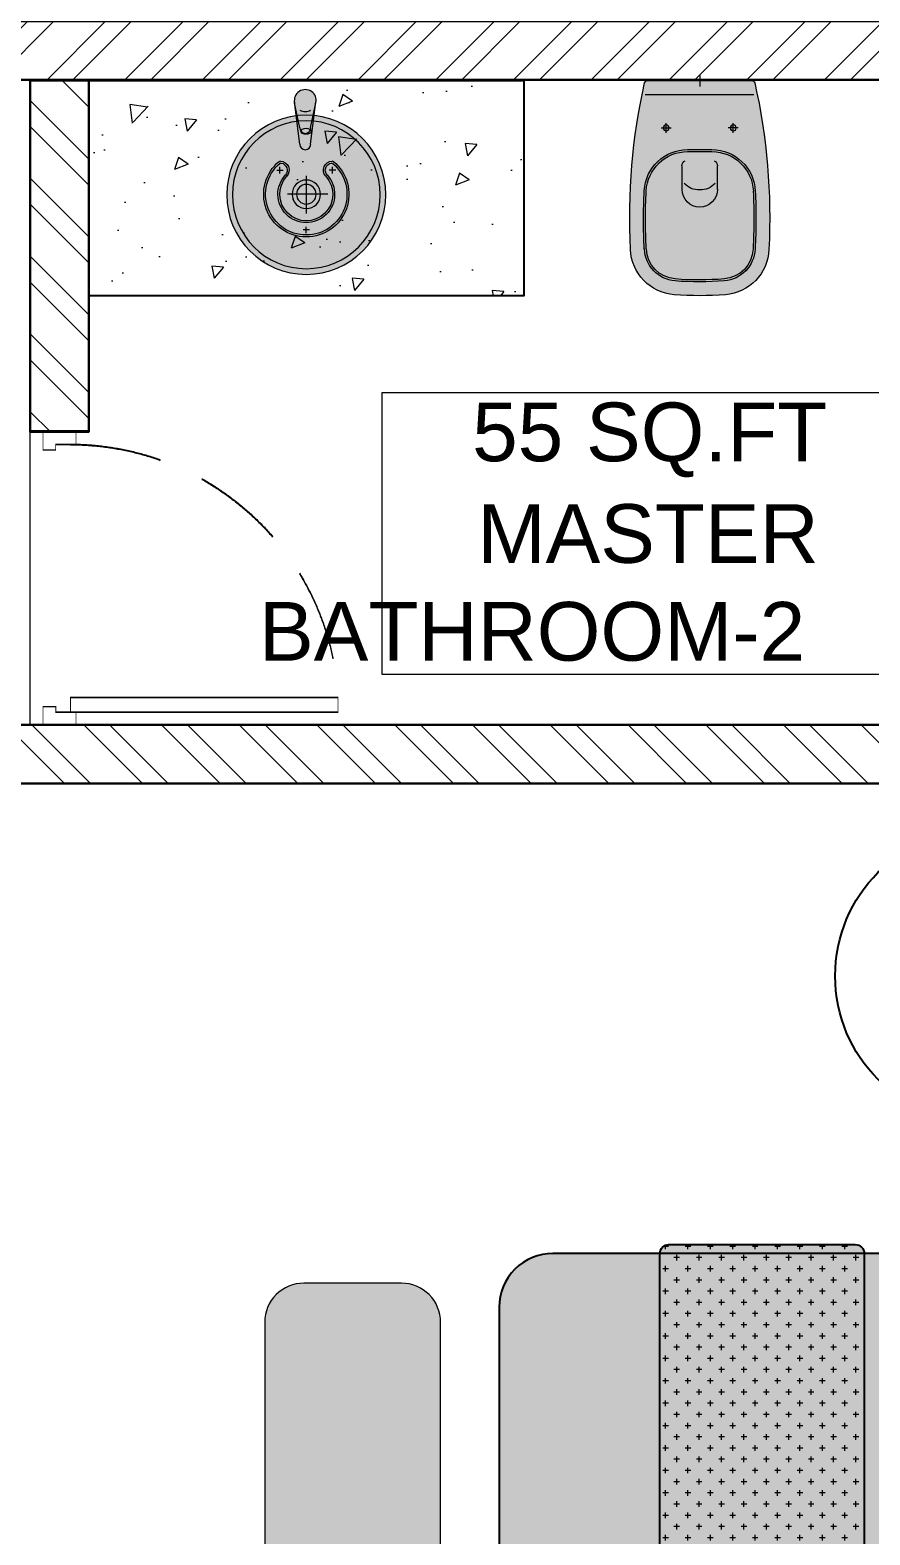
# Model space of a CAD drawing. Header units: inches. Extents: x 16106347 to 16308397, y -515360 to -420631.
# Drawn here: x 16183735 to 16185884, y -492543 to -488696 of the extents above; entities that cross this region are included whole.
import ezdxf

# ---------------------------------------------------------------- set-up
doc = ezdxf.new("R2010")
doc.units = ezdxf.units.IN
doc.header["$LTSCALE"] = 1000
doc.header["$MEASUREMENT"] = 0
doc.linetypes.add('DASHED2', pattern=[0.375, 0.25, -0.125])
doc.layers.get('0').update_dxf_attribs({"color": 1})
for name, color, linetype, lineweight in [('$TD_AUDIT_GENERATED_(12FAFF)', 37, 'Continuous', 20), ('dim', 251, 'Continuous', 9), ('Dimension', 18, 'Continuous', 5), ('DOOR', 251, 'Continuous', 20), ('FLOORING', 251, 'Continuous', 20), ('HA', 253, 'Continuous', 5), ('HACTH', 8, 'Continuous', 5), ('SANITARY', 251, 'Continuous', 13), ('stone', 251, 'Continuous', 18), ('WALL', 7, 'Continuous', 30)]:
    doc.layers.add(name, color=color, linetype=linetype, lineweight=lineweight)
for name, color, linetype in [('00', 252, 'Continuous'), ('ARH-FURNITURE', 252, 'Continuous'), ('FURINTURE', 37, 'Continuous'), ('S-COLUMN CIRCLE', 9, 'Continuous'), ('TEXT', 7, 'Continuous')]:
    doc.layers.add(name, color=color, linetype=linetype)
doc.styles.add('ARIAL', font='ARIALN.TTF')
pattern_1 = [(315, (20506.6113, -338876.8095), (-3.97747564, -3.97747564), []), (315, (20509.263, -338876.8095), (-3.97747564, -3.97747564), [])]

# ---------------------------------------------------------------- blocks, each defined once
blk = doc.blocks.new('800mm wide flush door')
at = {"layer": 'DOOR', "const_width": 2}
for points in [[(35, 75), (34.9, 805), (74.9, 805), (75, 75)], [(50, 35), (35, 34.9), (35, 89.9), (0, 89.9), (0, -0.1), (50, 0)], [(750, 35), (765, 35), (765, 90), (800, 90), (800, 0), (750, 0)]]:
    blk.add_lwpolyline(points, close=True, dxfattribs=at)
at = {"layer": 'DOOR', "linetype": 'DASHED2'}
blk.add_arc((32.9, 74.1), 732.1, 0.0672, 86.714, dxfattribs=at)
blk = doc.blocks.new('FGHFGHH')
blk.add_hatch(color=7).paths.add_polyline_path([(366344.89, -2950.85, 0.382178), (366349.52, -2955.31, 0.068296), (366366.57, -2953.87, 0.314441), (366366.79, -2953.58), (366366.79, -2942.89, 0.314441), (366366.57, -2942.6, 0.068296), (366349.52, -2941.15, 0.381451), (366344.89, -2945.6, 0.036994)])
at = {"layer": 'SANITARY'}
for p, q in [((366365.38, -2953.8, 0.32), (366365.38, -2942.68, 0.32)), ((366355.66, -2946.42, 0.32), (366358.09, -2946.42, 0.32)), ((366359.53, -2949.47, 0.32), (366359.53, -2946.98, 0.32)), ((366359.73, -2949.47, 0.32), (366359.73, -2946.98, 0.32)), ((366355.66, -2950.04, 0.32), (366358.09, -2950.04, 0.32))]:
    blk.add_line(p, q, dxfattribs=at)
at = {"layer": 'SANITARY', "ltscale": 2}
for p, q in [((366361.45, -2944.8, 0.32), (366362.45, -2944.8, 0.32)), ((366361.95, -2944.3, 0.32), (366361.95, -2945.31, 0.32)), ((366367.3, -2948.23, 0.32), (366366.17, -2948.23, 0.32)), ((366361.95, -2952.17, 0.32), (366361.95, -2951.16, 0.32)), ((366361.45, -2951.66, 0.32), (366362.45, -2951.66, 0.32))]:
    blk.add_line(p, q, dxfattribs=at)
at = {"layer": 'SANITARY'}
blk.add_lwpolyline([(366366.79, -2942.89, 0.314441), (366366.57, -2942.6, 0.068296), (366349.52, -2941.15, 0.381451), (366344.89, -2945.6, 0.036994), (366344.89, -2950.85, 0.382178), (366349.52, -2955.31, 0.068296), (366366.57, -2953.87, 0.314441), (366366.79, -2953.58)], format="xyb", close=True, dxfattribs=at)
for centre in [(366361.95, -2944.8, 0.32), (366361.95, -2951.66, 0.32)]:
    blk.add_circle(centre, 0.303, dxfattribs=at)
for centre, radius, start, end in [((366349.7, -2945.97, 0.32), 3.4, 92.1187, 175.6363), ((366349.7, -2945.97, 0.32), 3.2, 92.1187, 175.6363), ((366352.77, -3004.07, 0.32), 61.59, 87.467, 92.974), ((366352.77, -3004.07, 0.32), 61.59, 87.467, 92.974), ((366352.77, -3004.07, 0.32), 61.38, 87.467, 92.974), ((366355.29, -2946.98, 0.32), 4.24, 0, 87.467), ((366355.29, -2946.98, 0.32), 4.44, 0, 87.467), ((366355.29, -2946.98, 0.32), 4.44, 0, 87.467), ((366380.28, -2948.24, 0.32), 34.07, 175.7435, 184.2165), ((366380.28, -2948.24, 0.32), 33.87, 175.7435, 184.2165), ((366355.66, -2948.23, 0.32), 1.81, 90, 270), ((366358.09, -2946.98, 0.32), 0.553, 25.0517, 90), ((366357.66, -2948.16, 0.32), 2.05, 132.5285, 181.9995), ((366355.29, -2949.47, 0.32), 4.24, 272.9955, 0), ((366355.29, -2949.47, 0.32), 4.44, 272.9955, 0), ((366357.66, -2948.3, 0.32), 2.05, 178.0005, 227.4715), ((366349.7, -2950.49, 0.32), 3.4, 184.3637, 267.8813), ((366349.7, -2950.49, 0.32), 3.2, 184.3637, 267.8813), ((366358.09, -2949.49, 0.32), 0.553, 270, 334.9483), ((366352.61, -2898.28, 0.32), 55.7, 266.8692, 272.9955), ((366352.61, -2898.28, 0.32), 55.5, 266.8692, 272.9955)]:
    blk.add_arc(centre, radius, start, end, dxfattribs=at)
blk = doc.blocks.new('WASHBASIN2')
blk.add_hatch(color=256).paths.add_polyline_path([(374417.49, 232.04, 1), (374400.96, 232.04, 1)])
at = {"layer": 'SANITARY', "ltscale": 30}
for p, q in [((374406.16, 234.59), (374406.83, 234.59)), ((374406.49, 234.26), (374406.49, 234.93)), ((374412.29, 234.59), (374411.62, 234.59)), ((374411.96, 234.26), (374411.96, 234.93)), ((374409.22, 234.01), (374409.22, 230.08)), ((374406.98, 232.09), (374411.17, 232.09)), ((374408.89, 228.38), (374409.56, 228.38)), ((374409.22, 228.04), (374409.22, 228.71))]:
    blk.add_line(p, q, dxfattribs=at)
at = {"layer": 'SANITARY'}
for centre, radius in [((374409.22, 232.04), 8.27), ((374409.22, 232.09), 1.48), ((374409.22, 232.09), 1.02)]:
    blk.add_circle(centre, radius, dxfattribs=at)
at = {"layer": 'SANITARY', "ltscale": 50}
blk.add_circle((374409.22, 232.04), 7.68, dxfattribs=at)
at = {"layer": 'SANITARY', "ltscale": 5}
for centre, radius, start, end in [((374409.22, 232.09), 4.43, 129.5837, 50.4163), ((374409.22, 232.09), 4.23, 130.7532, 49.2468), ((374406.53, 235.35), 0.197, 87.2096, 129.5837), ((374406.59, 235.14), 0.197, 79.7742, 130.7532), ((374406.49, 234.59), 0.953, 318.6274, 87.2096), ((374406.49, 234.59), 0.756, 318.6274, 79.7742), ((374411.96, 234.59), 0.953, 92.7904, 221.3726), ((374411.96, 234.59), 0.756, 100.2258, 221.3726), ((374411.86, 235.14), 0.197, 49.2468, 100.2258), ((374411.92, 235.35), 0.197, 50.4163, 92.7904), ((374409.22, 232.09), 2.95, 137.0872, 42.9128), ((374409.22, 232.09), 2.76, 137.0872, 42.9128)]:
    blk.add_arc(centre, radius, start, end, dxfattribs=at)
at = {"layer": 'SANITARY'}
blk.add_ellipse((374409.25, 238.63), major_axis=(-0.557, 0), ratio=0.499592, dxfattribs=at)
blk = doc.blocks.new('GFHFGH')
blk.add_hatch(color=256).paths.add_polyline_path([(365929.69, -1585.89, -0.002503), (365929.69, -1585.88), (365930.24, -1583.28, -1), (365931.37, -1583.28), (365931.91, -1585.88), (365931.92, -1585.89, -1.22444)])
at = {"layer": 'HA'}
for points in [[(365930.24, -1583.28, -1), (365931.37, -1583.28), (365931.9, -1585.83), (365931.37, -1581.58, 1), (365930.24, -1581.58), (365929.7, -1585.83)], [(365929.69, -1585.89, -0.002503), (365929.69, -1585.88), (365930.24, -1583.28, -1), (365931.37, -1583.28), (365931.91, -1585.88), (365931.92, -1585.89, -1.22444)]]:
    blk.add_hatch(color=256, dxfattribs=at).paths.add_polyline_path(points)
at = {"layer": 'SANITARY', "color": 7, "ltscale": 0.5}
for p, q in [((365930.24, -1581.58), (365929.69, -1585.98)), ((365931.37, -1581.58), (365931.92, -1585.98)), ((365930.24, -1583.28), (365929.69, -1585.89)), ((365931.37, -1583.28), (365931.92, -1585.89))]:
    blk.add_line(p, q, dxfattribs=at)
for centre, radius, start, end in [((365930.8, -1581.58), 0.568, 0, 180), ((365930.8, -1583.28), 0.568, 0, 180), ((365930.8, -1586.12), 1.14, 60.0024, 119.9976), ((365930.8, -1586.12), 1.14, 167.9035, 12.0965)]:
    blk.add_arc(centre, radius, start, end, dxfattribs=at)
blk = doc.blocks.new('RETRET')
at = {"layer": 'ARH-FURNITURE', "xscale": -1, "rotation": 37.20011218496123}
blk.add_blockref('WASHBASIN2', (449057.8, 201303.56), dxfattribs=at)
at = {"layer": 'ARH-FURNITURE', "rotation": 217.2001121849607}
blk.add_blockref('GFHFGH', (443117.17, 195106.67), dxfattribs=at)
blk = doc.blocks.new('BENCHBEDROOM')
at = {"layer": 'HACTH'}
blk.add_hatch(color=254, dxfattribs=at).paths.add_polyline_path([(360091.1, -9043.47), (360091.1, -9101.47, 0.414214), (360095.1, -9105.47), (360105.1, -9105.47, 0.414214), (360109.1, -9101.47), (360109.1, -9043.47, 0.414214), (360105.1, -9039.47), (360095.1, -9039.47, 0.414214)])
at = {"layer": 'Dimension'}
blk.add_lwpolyline([(360105.1, -9039.47), (360095.1, -9039.47, 0.414214), (360091.1, -9043.47), (360091.1, -9101.47, 0.414214), (360095.1, -9105.47), (360105.1, -9105.47, 0.414214), (360109.1, -9101.47), (360109.1, -9043.47, 0.414214)], format="xyb", close=True, dxfattribs=at)
blk = doc.blocks.new('TYTYTY')
for color, points in [(7, [(151120.92, -46605.25), (151120.92, -46535.04, -0.414214), (151126.42, -46529.54), (151187.42, -46529.54, -0.414214), (151192.92, -46535.04), (151192.92, -46605.25)]), (256, [(151120.01, -46546.91), (151120.01, -46565.98, 0.414214), (151120.92, -46566.9), (151192.92, -46566.9, 0.414214), (151193.84, -46565.98), (151193.84, -46546.91, 0.414214), (151192.92, -46545.99), (151120.92, -46545.99, 0.414214)])]:
    blk.add_hatch(color=color).paths.add_polyline_path(points)
at = {"layer": 'FLOORING'}
h = blk.add_hatch(dxfattribs=at)
h.set_pattern_fill('CROSS', color=251, scale=4.583333, angle=180)
h.set_pattern_definition([(180, (529468.6527, -55746.2023), (-1.1458333333, 1.1458333333), [0.572916667, -1.71875]), (90, (529468.3662, -55746.4888), (1.1458333333, 1.1458333333), [0.572916667, -1.71875])])
h.paths.add_polyline_path([(151120.01, -46546.91), (151120.01, -46565.98, 0.414214), (151120.92, -46566.9), (151192.92, -46566.9, 0.414214), (151193.84, -46565.98), (151193.84, -46546.91, 0.414214), (151192.92, -46545.99), (151120.92, -46545.99, 0.414214)])
at = {"layer": 'FURINTURE', "color": 7}
for points in [[(151192.92, -46605.25), (151120.92, -46605.25), (151120.92, -46535.04, -0.414214), (151126.42, -46529.54), (151187.42, -46529.54, -0.414214), (151192.92, -46535.04)], [(151120.92, -46566.9), (151192.92, -46566.9, 0.414214), (151193.84, -46565.98), (151193.84, -46546.91, 0.414214), (151192.92, -46545.99), (151120.92, -46545.99, 0.414214), (151120.01, -46546.91), (151120.01, -46565.98, 0.414214)]]:
    blk.add_lwpolyline(points, format="xyb", close=True, dxfattribs=at)
blk = doc.blocks.new('zw$8369')
at = {"layer": 'HA'}
h = blk.add_hatch(dxfattribs=at)
h.set_pattern_fill('ANSI32', color=251, scale=15, angle=360, style=0)
h.set_pattern_definition([(45, (20506.6113, 338131.157), (-3.97747564, 3.97747564), []), (45, (20509.263, 338131.157), (-3.97747564, 3.97747564), [])])
h.paths.add_polyline_path([(-691.62, -246.86), (-469.62, -246.86), (-469.62, -252.86), (-691.62, -252.86)])
h = blk.add_hatch(dxfattribs=at)
h.set_pattern_fill('ANSI32', color=251, scale=15, style=0)
h.set_pattern_definition(pattern_1)
h.paths.add_polyline_path([(-589.62, -288.86), (-595.62, -288.86), (-595.62, -252.93), (-589.62, -252.93)])
h = blk.add_hatch(dxfattribs=at)
h.set_pattern_fill('AR-CONC', color=251, scale=2, angle=180)
h.set_pattern_definition([(230, (358639.528, -8905.362), (-14.34520365, 1.2550427), [1.5, -16.5]), (175, (358639.528, -8905.362), (2.7750267, -15.0438427), [1.2, -13.2]), (280.4514445, (358638.333, -8905.258), (-11.57017693, -13.7887998), [1.27480384, -14.02284224]), (226.1842, (358639.528, -8909.362), (-21.3448266, 3.3103856), [2.25, -24.75]), (276.6356355, (358637.75, -8909.086), (-18.6932389, -19.482372), [1.9122068, -21.0342752]), (171.184164, (358639.528, -8909.362), (-18.6932389, -19.482372), [1.8, -19.8]), (201, (358637.528, -8908.362), (-11.93814104, 8.0523778), [1.5, -16.5]), (146, (358637.528, -8908.362), (-4.86630664, -14.5030009), [1.2, -13.2]), (251.4514447, (358636.533, -8907.691), (-16.80444753, -6.45062306), [1.2748038, -14.02284224]), (217.5, (358639.528, -8905.362), (-0.24319711, -6.65787708), [0, -13.04, 0, -13.4, 0, -13.25]), (187.5, (358639.528, -8905.362), (-5.26139075, -7.88823424), [0, -7.64, 0, -12.74, 0, -5.05]), (147.5, (358643.988, -8905.362), (-10.67644872, 0.451097435), [0, -5, 0, -15.6, 0, -20.7]), (137.5, (358645.988, -8905.362), (-11.66372339, -2.00209965), [0, -6.5, 0, -10.36, 0, -14.7])])
h.paths.add_polyline_path([(-589.62, -252.93), (-589.62, -274.93), (-545.12, -274.93), (-545.12, -252.93)])
h = blk.add_hatch(dxfattribs=at)
h.set_pattern_fill('ANSI32', color=251, scale=15, style=0)
h.set_pattern_definition(pattern_1)
h.paths.add_polyline_path([(-469.63, -324.79), (-622.63, -324.79), (-622.63, -318.79), (-469.63, -318.79)])
at = {"layer": 'dim', "color": 251, "elevation": 0}
for points in [[(-595.62, -252.86), (-685.63, -252.86), (-685.63, -318.79), (-595.62, -318.79)], [(-688.63, -492.79), (-469.63, -492.79), (-469.63, -324.86), (-688.63, -324.86)]]:
    blk.add_lwpolyline(points, close=True, dxfattribs=at)
at = {"layer": 'Dimension', "color": 251, "elevation": 0}
blk.add_lwpolyline([(-559.64, -313.62), (-502.33, -313.62), (-502.33, -284.86), (-559.64, -284.86)], close=True, dxfattribs=at)
at = {"layer": 'stone', "color": 251, "lineweight": 25, "elevation": 0}
blk.add_lwpolyline([(-589.62, -252.93), (-545.12, -252.93), (-545.12, -274.93), (-589.62, -274.93)], close=True, dxfattribs=at)
at = {"layer": 'WALL', "color": 251, "elevation": 0}
for points in [[(-691.62, -246.86), (-469.62, -246.86), (-469.62, -252.86), (-691.62, -252.86)], [(-589.62, -252.86), (-589.62, -288.79), (-595.62, -288.79), (-595.62, -252.86)], [(-589.62, -252.93), (-589.62, -288.86), (-595.62, -288.86), (-595.62, -252.93)], [(-469.63, -324.79), (-622.63, -324.79), (-622.63, -318.79), (-469.63, -318.79)]]:
    blk.add_lwpolyline(points, close=True, dxfattribs=at)
at = {"layer": '$TD_AUDIT_GENERATED_(12FAFF)', "color": 251, "linetype": 'Continuous', "xscale": -0.03750000029797507, "yscale": 0.03750000029797507, "zscale": 0.03750000029797507, "rotation": 270.0081828573467}
for p in [(-594.3, -318.79, 0), (-594.3, -318.86, 0)]:
    blk.add_blockref('800mm wide flush door', p, dxfattribs=at)
at = {"layer": 'ARH-FURNITURE', "color": 251, "xscale": 0.9841860465116754, "yscale": 0.9841860465116754, "zscale": 0.9841860465116754, "rotation": 322.7998878155434}
blk.add_blockref('RETRET', (-103893.6, 108905.78, 0), dxfattribs=at)
at = {"layer": 'Dimension', "color": 251, "ltscale": 1.5, "xscale": -1, "rotation": 89.99999999999993}
blk.add_blockref('TYTYTY', (-47077.17, 150748.06, 0), dxfattribs=at)
at = {"layer": 'Dimension', "color": 251, "rotation": 360}
blk.add_blockref('BENCHBEDROOM', (-360662.72, 8663.57, 0), dxfattribs=at)
at = {"layer": 'SANITARY', "color": 251, "xscale": -1, "rotation": 270}
blk.add_blockref('FGHFGHH', (2421.12, -366619.72, 0), dxfattribs=at)
at = {"layer": 'TEXT', "color": 251, "char_height": 6, "width": 80.1115, "attachment_point": 7, "style": 'ARIAL'}
for s, insert in [('{\\fArial|b0|i0|c0|p34;\\W9.36108; }{\\fArial|b0|i0|c0|p34;\\C1;55 SQ.FT}', (-572.19, -293.5, 0)), ('{\\fArial|b0|i0|c0|p34;\\W9.59043; }{\\fArial|b0|i0|c0|p34;\\C1;MASTER }{\\fArial|b0|i0|c0|p34;\\W9.59043; }{\\fArial|b0|i0|c0|p34;\\C1;BATHROOM-2}', (-572.19, -312.33, 0))]:
    blk.add_mtext(s, dxfattribs=dict(at, insert=insert))

msp = doc.modelspace()

# ---------------------------------------------------------------- linework, layer by layer
at = {"layer": 'S-COLUMN CIRCLE'}
msp.add_circle((16186168.2, -491114.2, 0), 373.6, dxfattribs=at)

# ---------------------------------------------------------------- block references
at = {"layer": '00', "color": 1, "linetype": 'Continuous', "xscale": 25, "yscale": 25, "zscale": 25}
msp.add_blockref('zw$8369', (16198625.9, -482502.1, 0), dxfattribs=at)

doc.saveas('drawing.dxf')
